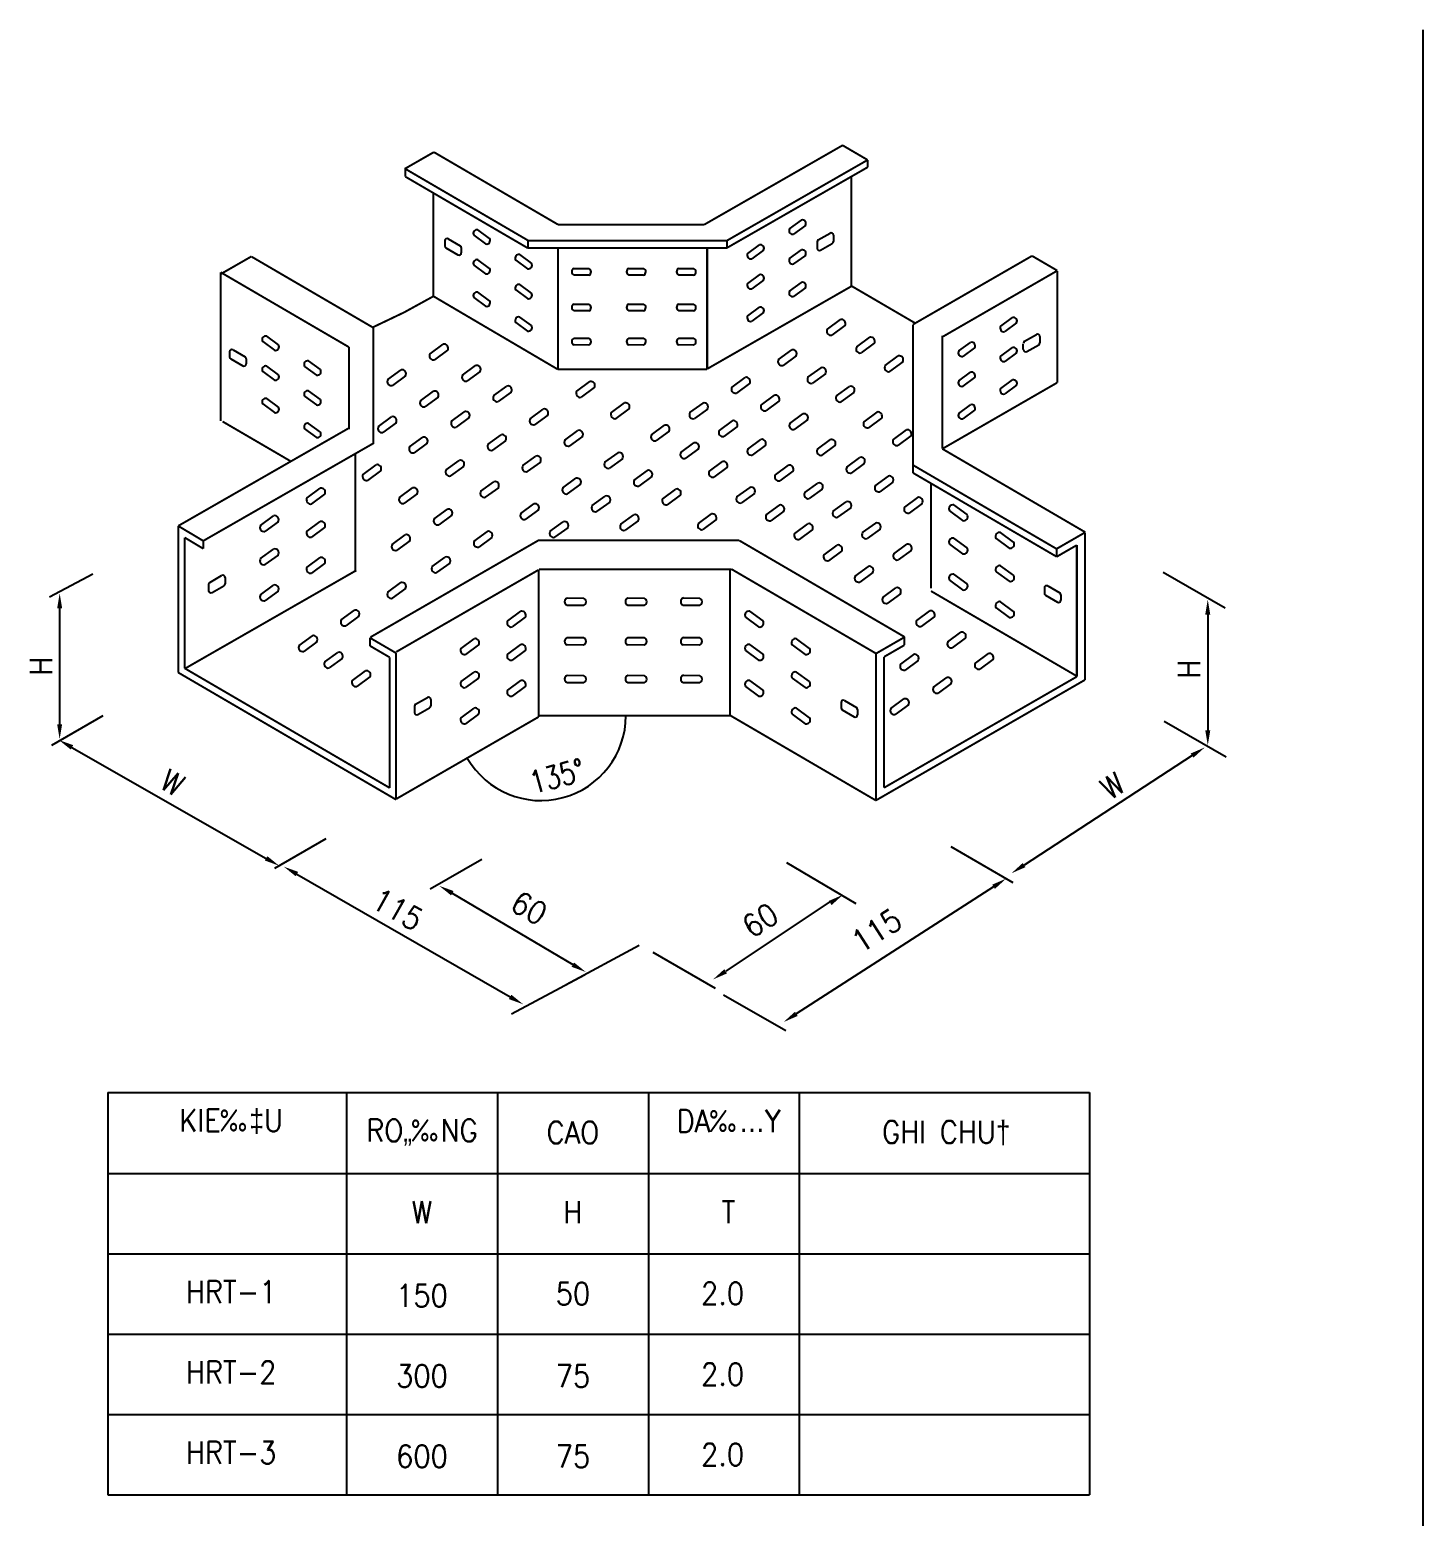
# Model space of a CAD drawing. Extents: x -5343388 to 7033982, y -486386 to 188356.
# Drawn here: x 597850 to 613453, y -72832 to -56179 of the extents above; entities that cross this region are included whole.
import ezdxf
from ezdxf.enums import TextEntityAlignment as Align

# ---------------------------------------------------------------- set-up
doc = ezdxf.new("R2010")
doc.units = 0
doc.header["$MEASUREMENT"] = 0
doc.layers.add('0-----TEXT DIEN', color=3, linetype='Continuous', lineweight=0)
for name, color, linetype in [('BTEXT', 5, 'Continuous'), ('Dim', 9, 'Continuous'), ('TRAYS', 6, 'Continuous')]:
    doc.layers.add(name, color=color, linetype=linetype)
doc.styles.add('ROMANS', font='romans.shx', dxfattribs={"width": 0.8, "height": 250, "bigfont": 'vns.shx'})
doc.dimstyles.new('KT-ARROW', dxfattribs={"dimtxt": 2.5, "dimasz": 2, "dimexe": 1, "dimexo": 0.0625, "dimgap": 0.09, "dimtad": 0, "dimdec": 4, "dimzin": 0, "dimdsep": 46, "dimtxsty": 'ROMANS', "dimcen": 0.09, "dimadec": 0, "dimazin": 0, "dimtfac": 1, "dimtdec": 4, "dimtmove": 2, "dimatfit": 3, "dimfxl": 1, "dimtvp": 1, "dimtolj": 1, "dimtzin": 0, "dimarcsym": 0})

# ---------------------------------------------------------------- blocks, each defined once
blk = doc.blocks.new('*D233')
at = {"layer": 'DEFPOINTS', "color": 0, "transparency": 16777216}
for p in [(603547, -63877), (603551, -63862), (605694, -63862), (601951, -64797), (603407, -64800)]:
    blk.add_point(p, dxfattribs=at)
at = {"layer": 'TRAYS', "color": 0, "lineweight": -2, "transparency": 16777216}
blk.add_arc((603573, -63862), 952, 210.09, 359.8797, dxfattribs=at)
at = {"layer": 'TRAYS', "color": 0, "transparency": 16777216}
for points in [[(604525, -63864), (604526, -63864), (604525, -63862)], [(602749, -64340), (602749, -64339), (602748, -64338)]]:
    blk.add_solid(points, dxfattribs=at)
at = {"layer": 'TRAYS', "color": 0, "transparency": 16777216, "insert": (603754, -64540), "char_height": 250, "attachment_point": 5, "rotation": 14.9849, "style": 'ROMANS'}
blk.add_mtext('\\A1;135%%D', dxfattribs=at)

msp = doc.modelspace()

# ---------------------------------------------------------------- linework, layer by layer
at = {"color": 0, "linetype": 'ByBlock'}
for p, q in [((598184.79465, -62661.68685), (598184.79465, -63958.64685)), ((611040.39465, -62730.08685), (611040.39465, -64027.04685)), ((598322.67768, -64218.64938), (600496.47315, -65461.88393)), ((610865.49556, -64310.10191), (608984.06237, -65537.3314)), ((600840.99768, -65637.40938), (603228.99315, -67014.20393)), ((602580.99768, -65851.90938), (603930.99315, -66652.70393)), ((606813.39556, -65945.10191), (605642.36237, -66727.1314)), ((608641.89556, -65780.10191), (606432.86237, -67204.1314))]:
    msp.add_line(p, q, dxfattribs=at)
for points in [[(598156.79465, -62661.68685), (598212.79465, -62661.68685), (598184.79465, -62493.68685)], [(611012.39465, -62730.08685), (611068.39465, -62730.08685), (611040.39465, -62562.08685)], [(598156.79465, -63958.64685), (598212.79465, -63958.64685), (598184.79465, -64126.64685)], [(611012.39465, -64027.04685), (611068.39465, -64027.04685), (611040.39465, -64195.04685)], [(598336.4648, -64194.279), (598308.89056, -64243.01976), (598176.45541, -64135.92666)], [(610850.32468, -64286.56801), (610880.66643, -64333.63582), (611006.69896, -64219.07666)], [(600510.26027, -65437.51355), (600482.68603, -65486.25431), (600642.69541, -65544.60666)], [(600854.7848, -65613.039), (600827.21056, -65661.77976), (600694.77541, -65554.68666)], [(608968.8915, -65513.7975), (608999.23325, -65560.8653), (608842.85896, -65628.35666)], [(602594.7848, -65827.539), (602567.21056, -65876.27976), (602434.77541, -65769.18666)], [(608626.72468, -65756.56801), (608657.06643, -65803.63582), (608783.09896, -65689.07666)], [(606798.22468, -65938.06801), (606828.56643, -65985.13582), (606954.59896, -65870.57666)], [(603944.78027, -66628.33355), (603917.20603, -66677.07431), (604077.21541, -66735.42666)], [(605627.1915, -66703.5975), (605657.53325, -66750.6653), (605501.15896, -66818.15666)], [(603242.78027, -66989.83355), (603215.20603, -67038.57431), (603375.21541, -67096.92666)], [(606417.6915, -67180.5975), (606448.03325, -67227.6653), (606291.65896, -67295.15666)]]:
    msp.add_solid(points, dxfattribs=at)
at = {"layer": 'BTEXT', "color": 7}
msp.add_line((613453.33805, -113179.02136), (613453.33805, -56179.02136), dxfattribs=at)
at = {"layer": 'Dim'}
for p, q in [((598556.07465, -62278.64685), (598070.55465, -62537.36685)), ((610540.11465, -62254.40685), (611236.47465, -62655.92685)), ((598096.59465, -64193.84685), (598672.83465, -63862.88685)), ((610550.91465, -63924.80685), (611247.27465, -64326.32685)), ((600593.91465, -65570.60685), (601170.15465, -65239.64685)), ((608162.91465, -65330.00685), (608859.27465, -65731.52685)), ((602333.91465, -65801.60685), (602910.15465, -65470.64685)), ((606325.17465, -65507.48685), (607099.17465, -65967.98685)), ((603856.29465, -66873.56685), (604673.61465, -66435.92685)), ((604828.05465, -66512.84685), (605524.41465, -66914.36685)), ((603245.79465, -67203.56685), (604063.11465, -66765.92685)), ((605618.55465, -66989.84685), (606314.91465, -67391.36685)), ((598724.19718, -68085.98685), (609714.69718, -68085.98685)), ((598724.19718, -68085.98685), (598724.19718, -72591.98685)), ((601397.19718, -68085.98685), (601397.19718, -72591.98685)), ((603087.69718, -68085.98685), (603087.69718, -72591.98685)), ((604778.19718, -68085.98685), (604778.19718, -72591.98685)), ((606465.69718, -68085.98685), (606465.69718, -72591.98685)), ((609714.69718, -68085.98685), (609714.69718, -72591.98685)), ((598724.19718, -68991.98685), (609714.69718, -68991.98685)), ((598724.19718, -69891.98685), (609714.69718, -69891.98685)), ((598724.19718, -69891.98685), (609714.69718, -69891.98685)), ((598724.19718, -70791.98685), (609714.69718, -70791.98685)), ((598724.19718, -71691.98685), (609714.69718, -71691.98685)), ((598724.19718, -72591.98685), (609714.69718, -72591.98685))]:
    msp.add_line(p, q, dxfattribs=at)
at = {"layer": 'TRAYS'}
for p, q in [((602497.59465, -58541.81092), (602497.59465, -58600.75458)), ((602535.49993, -58520.0482), (602669.89993, -58598.51216)), ((606665.97465, -58555.99923), (606665.97465, -58627.18008)), ((606678.5862, -58534.16873), (606811.3062, -58457.63635)), ((606703.76311, -58649.01058), (606836.48311, -58572.4782)), ((606849.09465, -58479.46685), (606849.09465, -58550.6477)), ((602510.08938, -58622.5173), (602644.48938, -58700.98125)), ((602682.39465, -58620.27488), (602682.39465, -58679.21853)), ((608990.0862, -59669.12873), (609122.8062, -59592.59635)), ((609160.59465, -59614.42685), (609160.59465, -59685.6077)), ((600125.89993, -59764.4482), (600260.29993, -59842.91216)), ((608971.17815, -59697.55782), (608971.17815, -59761.62058)), ((609015.26311, -59783.97058), (609147.98311, -59707.4382)), ((600087.99465, -59786.21092), (600087.99465, -59845.15458)), ((600100.48938, -59866.9173), (600234.88938, -59945.38125)), ((600272.79465, -59864.67488), (600272.79465, -59923.61853)), ((599853.03465, -62392.21923), (599853.03465, -62463.40008)), ((599865.6462, -62370.38873), (599998.3662, -62293.85635)), ((599890.82311, -62485.23058), (600023.54311, -62408.6982)), ((600036.15465, -62315.68685), (600036.15465, -62386.8677)), ((609210.63465, -62432.33092), (609210.63465, -62491.27458)), ((609248.53993, -62410.5682), (609382.93993, -62489.03216)), ((609223.12938, -62513.0373), (609357.52938, -62591.50125)), ((609395.43465, -62510.79488), (609395.43465, -62569.73853)), ((602157.15465, -63757.21923), (602157.15465, -63828.40008)), ((602169.7662, -63735.38873), (602302.4862, -63658.85635)), ((602194.94311, -63850.23058), (602327.66311, -63773.6982)), ((602340.27465, -63680.68685), (602340.27465, -63751.8677)), ((606934.23465, -63716.69092), (606934.23465, -63775.63458)), ((606972.13993, -63694.9282), (607106.53993, -63773.39216)), ((606946.72938, -63797.3973), (607081.12938, -63875.86125)), ((607119.03465, -63795.15488), (607119.03465, -63854.09853))]:
    msp.add_line(p, q, dxfattribs=at)
at = {"layer": 'TRAYS', "const_width": 22.5}
for points in [[(602051.89899, -57735.52131), (602375.01645, -57550.19547)], [(602375.01645, -57550.19547), (603765.69576, -58362.08685)], [(605402.91898, -58362.08685), (606952.83465, -57473.12398)], [(606948.87065, -57472.55265), (607232.3286, -57638.03801)], [(602051.89899, -57735.52131), (603433.45574, -58542.08685)], [(602055.87465, -57724.88685), (602055.87465, -57825.20234)], [(605655.32023, -58542.08685), (607232.43465, -57637.52398)], [(605655.32023, -58623.68685), (607232.43465, -57719.12398)], [(607232.43465, -57640.04685), (607232.43465, -57719.12398)], [(602055.87465, -57825.20234), (603428.67465, -58626.65561)], [(607050.99465, -57823.18992), (607050.99465, -59052.29149)], [(602370.27465, -59164.88685), (602370.27465, -58002.08685)], [(603765.69576, -58362.08685), (605402.91898, -58362.08685)], [(603428.67465, -58536.08685), (603428.67465, -58626.65561)], [(603428.67465, -58542.08685), (605655.32023, -58542.08685)], [(603428.67465, -58623.68685), (605655.32023, -58623.68685)], [(603763.47465, -59984.48685), (603763.47465, -58624.88685)], [(605435.07465, -58624.88685), (605435.07465, -59984.48685)], [(605655.87465, -58542.08685), (605655.87465, -58623.68685)], [(599987.19465, -58916.64302), (600330.61781, -58719.67073)], [(600330.61781, -58719.67073), (601698.27465, -59518.12138)], [(607738.95465, -59481.52481), (609072.66801, -58712.4451)], [(609072.66801, -58712.4451), (609356.10258, -58877.91681)], [(599987.19465, -58895.97713), (599987.19465, -60562.24642)], [(599987.19465, -58895.97713), (601423.47465, -59734.49061)], [(608078.31465, -59614.74739), (609356.10258, -58877.91681)], [(609354.27465, -58883.4227), (609354.27465, -60132.73883)], [(605435.07465, -59978.84622), (607053.26455, -59050.98995)], [(607050.99465, -59049.66476), (607764.99847, -59466.50676)], [(602370.27465, -59164.88685), (602042.67465, -59344.88685)], [(603763.47465, -59984.48685), (602370.27465, -59164.88685)], [(602042.67465, -59344.88685), (601698.27465, -59509.28685)], [(601698.27465, -60818.48685), (601698.27465, -59518.12138)], [(607738.95465, -61143.03675), (607738.95465, -59481.52481)], [(608069.07465, -60873.11346), (608069.07465, -59608.02739)], [(601423.47465, -60654.41255), (601423.47465, -59734.49061)], [(605435.07465, -59984.48685), (603763.47465, -59984.48685)], [(608068.56148, -60874.13946), (609354.27465, -60132.73883)], [(600008.67465, -60567.68685), (600773.73534, -61014.33632)], [(599512.58528, -61737.67606), (601423.47465, -60641.67468)], [(599787.26528, -61908.19606), (601698.27465, -60812.12585)], [(601493.97465, -62254.91255), (601493.97465, -60933.98685)], [(608068.56148, -60874.13946), (609669.58718, -61808.833)], [(607738.95465, -61055.67675), (609348.36035, -61995.26261)], [(607738.95465, -61143.03675), (609348.39465, -62082.64263)], [(607940.55465, -61260.73268), (607940.55465, -62435.63646)], [(599511.99465, -61737.64642), (599792.55465, -61905.04795)], [(599511.99465, -61737.64642), (599511.99465, -63379.84642)], [(599584.23465, -61867.73751), (599792.55465, -61992.96466)], [(599584.23465, -61867.73751), (599584.23465, -63332.1408)], [(599792.55465, -61905.04795), (599792.55465, -61992.96466)], [(601664.66528, -62984.23606), (603545.45568, -61899.68685)], [(603540.63465, -61899.68685), (605792.44943, -61899.68685)], [(605792.44943, -61899.68685), (607646.86718, -62982.313)], [(609347.55465, -61994.53159), (609669.58718, -61808.833)], [(609348.39465, -62083.08721), (609574.35465, -61952.78841)], [(609574.35465, -61952.78841), (609574.35465, -63425.99646)], [(609664.23465, -61813.3427), (609664.23465, -63463.20757)], [(609348.39465, -61993.9427), (609348.39465, -62083.08721)], [(599595.26528, -63331.69606), (601506.27465, -62235.62585)], [(601953.62528, -63148.87606), (603548.19465, -62229.3749)], [(603548.19465, -62227.02041), (603548.19465, -63876.8307)], [(603552.39465, -62223.08685), (605709.55525, -62223.08685)], [(605691.03465, -62227.02041), (605691.03465, -63861.92685)], [(605709.55525, -62223.08685), (607326.48035, -63167.06261)], [(607941.39465, -62467.47832), (609575.19465, -63421.3058)], [(601659.03465, -62990.89764), (601659.03465, -63080.98814)], [(601659.03465, -62991.10814), (601952.19465, -63162.25764)], [(601659.03465, -63080.98814), (601879.95465, -63209.96327)], [(607324.83465, -63168.01159), (607646.86718, -62982.313)], [(607414.71465, -63205.2227), (607644.03465, -63072.98637)], [(607644.03465, -62980.65935), (607644.03465, -63072.98637)], [(601879.95465, -63209.96327), (601879.95465, -64672.40327)], [(601952.19465, -63162.25764), (601952.19465, -64804.45764)], [(607324.83465, -63168.01159), (607324.83465, -64813.1858)], [(607414.71465, -63205.2227), (607414.71465, -64671.34301)], [(599511.99465, -63379.84642), (601952.19465, -64804.45764)], [(599584.23465, -63332.1408), (601879.95465, -64672.40327)], [(607414.71465, -64671.34301), (609574.35465, -63425.99646)], [(607323.99541, -64812.69584), (609664.23465, -63463.20757)], [(601952.19465, -64797.15681), (603548.19465, -63876.8307)], [(603552.39465, -63861.92685), (605695.43426, -63861.92685)], [(605691.03465, -63859.35832), (607324.83465, -64813.1858)], [(607323.99541, -64723.65584), (607324.83465, -64723.1719)]]:
    msp.add_lwpolyline(points, dxfattribs=at)
at = {"layer": 'TRAYS'}
for points in [[(602998.61324, -58517.98081), (602866.79136, -58421.11376)], [(606358.72518, -58407.89437), (606490.54706, -58311.02732)], [(606535.01998, -58371.54847), (606403.1981, -58468.41552)], [(602822.31843, -58481.63491), (602954.14031, -58578.50196)], [(605889.36531, -58685.46753), (606021.18719, -58588.60049)], [(602998.61324, -58852.98295), (602866.79136, -58756.1159)], [(603291.6783, -58759.20807), (603423.50018, -58856.07512)], [(603467.97311, -58795.55397), (603336.15123, -58698.68693)], [(606065.66012, -58649.12163), (605933.83824, -58745.98868)], [(606358.72518, -58742.89651), (606490.54706, -58646.02946)], [(606535.01998, -58706.55061), (606403.1981, -58803.41766)], [(602822.31843, -58816.63705), (602954.14031, -58913.5041)], [(604108.78575, -58929.42029), (603944.75051, -58928.17685)], [(603945.32139, -58852.86613), (604109.35663, -58854.10957)], [(604722.112, -58929.42029), (604558.07675, -58928.17685)], [(604558.64763, -58852.86613), (604722.68288, -58854.10957)], [(605282.10561, -58929.42029), (605118.07036, -58928.17685)], [(605118.64125, -58852.86613), (605282.67649, -58854.10957)], [(605889.36531, -59020.46967), (606021.18719, -58923.60262)], [(603291.6783, -59094.21021), (603423.50018, -59191.07726)], [(603467.97311, -59130.55611), (603336.15123, -59033.68906)], [(606065.66012, -58984.12377), (605933.83824, -59080.99082)], [(606358.72518, -59106.61314), (606490.54706, -59009.74609)], [(606535.01998, -59070.26724), (606403.1981, -59167.13428)], [(602822.31843, -59180.35368), (602954.14031, -59277.22072)], [(602998.61324, -59216.69958), (602866.79136, -59119.83253)], [(603945.32139, -59252.55725), (604109.35663, -59253.80069)], [(604558.64763, -59252.55725), (604722.68288, -59253.80069)], [(605118.64125, -59252.55725), (605282.67649, -59253.80069)], [(603467.97311, -59494.27274), (603336.15123, -59397.40569)], [(604108.78575, -59329.11141), (603944.75051, -59327.86797)], [(604722.112, -59329.11141), (604558.07675, -59327.86797)], [(605282.10561, -59329.11141), (605118.07036, -59327.86797)], [(605889.36531, -59384.1863), (606021.18719, -59287.31925)], [(606065.66012, -59347.8404), (605933.83824, -59444.70744)], [(606780.78717, -59533.30428), (606927.25592, -59425.67423)], [(608722.5018, -59500.30973), (608854.32368, -59403.44268)], [(600634.49972, -59709.23421), (600502.67784, -59612.36716)], [(603291.6783, -59457.92684), (603423.50018, -59554.79388)], [(606976.67029, -59492.91995), (606830.20153, -59600.55)], [(608898.79661, -59463.96383), (608766.97473, -59560.83087)], [(600458.20491, -59672.88831), (600590.0268, -59769.75535)], [(602331.73797, -59810.08596), (602478.20673, -59702.45591)], [(602527.62109, -59769.70163), (602381.15233, -59877.33168)], [(604108.78575, -59711.03868), (603944.75051, -59709.79524)], [(603945.32139, -59634.48452), (604109.35663, -59635.72796)], [(604722.112, -59711.03868), (604558.07675, -59709.79524)], [(604558.64763, -59634.48452), (604722.68288, -59635.72796)], [(605282.10561, -59711.03868), (605118.07036, -59709.79524)], [(605118.64125, -59634.48452), (605282.67649, -59635.72796)], [(606235.27829, -59873.50972), (606381.74704, -59765.87966)], [(607109.57629, -59732.41889), (607256.04505, -59624.78884)], [(607305.45941, -59692.03456), (607158.99065, -59799.66461)], [(608253.14194, -59777.88289), (608384.96382, -59681.01584)], [(608429.43674, -59741.53699), (608297.61486, -59838.40403)], [(608722.5018, -59835.31186), (608854.32368, -59738.44482)], [(600634.49972, -60044.23635), (600502.67784, -59947.3693)], [(600927.56478, -59950.46147), (601059.38666, -60047.32852)], [(601103.85959, -59986.80737), (600972.03771, -59889.94032)], [(602696.39521, -60049.02339), (602842.86397, -59941.39334)], [(606431.16141, -59833.12538), (606284.69265, -59940.75544)], [(607428.40226, -59941.48927), (607574.87102, -59833.85922)], [(607624.28538, -59901.10494), (607477.81663, -60008.73499)], [(608898.79661, -59798.96596), (608766.97473, -59895.83301)], [(600458.20491, -60007.89044), (600590.0268, -60104.75749)], [(601860.71223, -60096.74031), (602007.18099, -59989.11025)], [(602056.59535, -60056.35597), (601910.12659, -60163.98602)], [(602892.27833, -60008.63906), (602745.80957, -60116.26911)], [(605713.76733, -60181.92434), (605860.23608, -60074.29429)], [(606564.06741, -60072.62433), (606710.53617, -59964.99428)], [(606759.95053, -60032.24), (606613.48177, -60139.87005)], [(608253.14194, -60112.88502), (608384.96382, -60016.01798)], [(608429.43674, -60076.53912), (608297.61486, -60173.40617)], [(608722.5018, -60199.02849), (608854.32368, -60102.16144)], [(601103.85959, -60321.80951), (600972.03771, -60224.94246)], [(602225.36947, -60335.67774), (602371.83823, -60228.04769)], [(603045.11106, -60278.00531), (603191.57982, -60170.37526)], [(603240.99418, -60237.62098), (603094.52543, -60345.25103)], [(603975.11764, -60228.43991), (604121.5864, -60120.80986)], [(604171.00076, -60188.05558), (604024.53201, -60295.68563)], [(605909.65044, -60141.54001), (605763.18169, -60249.17006)], [(606042.55645, -60381.03895), (606189.02521, -60273.4089)], [(606882.89338, -60281.69471), (607029.36214, -60174.06466)], [(607078.7765, -60241.31038), (606932.30775, -60348.94043)], [(608898.79661, -60162.68259), (608766.97473, -60259.54964)], [(600458.20491, -60371.60707), (600590.0268, -60468.47412)], [(600634.49972, -60407.95297), (600502.67784, -60311.08592)], [(600927.56478, -60285.46361), (601059.38666, -60382.33065)], [(602421.25259, -60295.29341), (602274.78383, -60402.92346)], [(603453.60668, -60536.85454), (603600.07544, -60429.22448)], [(604363.68696, -60467.3776), (604510.15572, -60359.74754)], [(604559.57008, -60426.99326), (604413.10132, -60534.62332)], [(605242.74159, -60468.57869), (605389.21034, -60360.94863)], [(605438.62471, -60428.19435), (605292.15595, -60535.8244)], [(606238.43957, -60340.65462), (606091.97081, -60448.28467)], [(608253.14194, -60476.60165), (608384.96382, -60379.7346)], [(608429.43674, -60440.25575), (608297.61486, -60537.1228)], [(601103.85959, -60685.52613), (600972.03771, -60588.65909)], [(601755.12967, -60622.87466), (601901.59843, -60515.24461)], [(601951.01279, -60582.49032), (601804.54403, -60690.12038)], [(602574.08533, -60564.65966), (602720.55408, -60457.0296)], [(602769.96845, -60524.27532), (602623.49969, -60631.90538)], [(603649.4898, -60496.4702), (603503.02105, -60604.10025)], [(604812.03604, -60716.27105), (604958.5048, -60608.641)], [(605571.53071, -60667.6933), (605717.99947, -60560.06325)], [(606361.38242, -60590.10933), (606507.85118, -60482.47928)], [(606557.26554, -60549.725), (606410.79679, -60657.35505)], [(607191.75578, -60570.41099), (607338.22453, -60462.78093)], [(607387.6389, -60530.02665), (607241.17014, -60637.65671)], [(600927.56478, -60649.18023), (601059.38666, -60746.04728)], [(602103.84553, -60851.85658), (602250.31428, -60744.22652)], [(602982.58094, -60823.50888), (603129.0497, -60715.87883)], [(603178.46406, -60783.12455), (603031.99531, -60890.7546)], [(603842.176, -60775.79222), (603988.64476, -60668.16217)], [(604038.05912, -60735.40789), (603891.59036, -60843.03794)], [(605007.91916, -60675.88672), (604861.45041, -60783.51677)], [(605767.41383, -60627.30896), (605620.94507, -60734.93902)], [(605890.35668, -60876.76368), (606036.82544, -60769.13363)], [(606670.24482, -60878.82561), (606816.71357, -60771.19556)], [(607520.5449, -60769.5256), (607667.01366, -60661.89555)], [(607716.42802, -60729.14126), (607569.95927, -60836.77132)], [(602299.72865, -60811.47224), (602153.25989, -60919.1023)], [(604290.52508, -61024.68568), (604436.99384, -60917.05562)], [(605140.82517, -60915.38567), (605287.29392, -60807.75561)], [(605336.70829, -60875.00133), (605190.23953, -60982.63138)], [(606086.2398, -60836.37934), (605939.77105, -60944.0094)], [(606866.12794, -60838.44128), (606719.65918, -60946.07133)], [(601582.33457, -61160.2712), (601728.80332, -61052.64115)], [(602512.34114, -61110.7058), (602658.8099, -61003.07575)], [(602708.22426, -61070.32147), (602561.75551, -61177.95152)], [(603371.15026, -61062.44657), (603517.61902, -60954.81651)], [(603567.03338, -61022.06223), (603420.56462, -61129.69229)], [(604486.4082, -60984.30134), (604339.93944, -61091.9314)], [(604619.3142, -61223.80029), (604765.78296, -61116.17024)], [(605459.65114, -61124.45605), (605606.1199, -61016.82599)], [(605655.53426, -61084.07171), (605509.0655, -61191.70176)], [(606199.21908, -61165.47996), (606345.68783, -61057.8499)], [(606999.03394, -61077.94022), (607145.5027, -60970.31017)], [(607194.91706, -61037.55589), (607048.4483, -61145.18594)], [(601778.21768, -61119.88687), (601631.74893, -61227.51692)], [(602900.91046, -61349.64349), (603047.37922, -61242.01343)], [(603819.49934, -61311.34002), (603965.9681, -61203.70997)], [(604015.38246, -61270.95569), (603868.9137, -61378.58574)], [(604815.19732, -61183.41595), (604668.72857, -61291.04601)], [(606395.1022, -61125.09562), (606248.63344, -61232.72567)], [(606528.0082, -61364.59457), (606674.47696, -61256.96451)], [(607317.85991, -61287.0106), (607464.32867, -61179.38055)], [(607513.74303, -61246.62627), (607367.27428, -61354.25632)], [(600955.96142, -61423.44838), (601102.43017, -61315.81833)], [(601151.84454, -61383.06405), (601005.37578, -61490.6941)], [(601990.83018, -61419.12042), (602137.29894, -61311.49037)], [(602186.7133, -61378.73609), (602040.24455, -61486.36614)], [(603096.79358, -61309.25915), (602950.32483, -61416.8892)], [(604148.28847, -61510.45463), (604294.75722, -61402.82458)], [(604938.14018, -61432.87067), (605084.60894, -61325.24062)], [(605134.0233, -61392.48634), (604987.55454, -61500.11639)], [(605768.51353, -61413.17232), (605914.98229, -61305.54227)], [(605964.39665, -61372.78799), (605817.9279, -61480.41804)], [(606723.89132, -61324.21023), (606577.42256, -61431.84029)], [(607646.64904, -61525.94829), (607793.1178, -61418.31824)], [(602379.3995, -61658.05811), (602525.86826, -61550.42806)], [(603349.25954, -61598.53694), (603495.7283, -61490.90689)], [(603545.14266, -61558.15261), (603398.67391, -61665.78266)], [(604344.17158, -61470.0703), (604197.70283, -61577.70035)], [(604467.11444, -61719.52501), (604613.5832, -61611.89496)], [(605336.67222, -61711.63118), (605483.14097, -61604.00112)], [(606097.30266, -61612.28693), (606243.77141, -61504.65688)], [(606293.18578, -61571.9026), (606146.71702, -61679.53265)], [(606846.83418, -61573.66495), (606993.30293, -61466.0349)], [(607042.7173, -61533.28061), (606896.24854, -61640.91067)], [(607842.53216, -61485.56396), (607696.0634, -61593.19401)], [(608149.50202, -61570.05436), (608295.97078, -61677.68442)], [(608345.38514, -61610.4387), (608198.91638, -61502.80865)], [(600434.45046, -61731.863), (600580.91921, -61624.23295)], [(600630.33358, -61691.47867), (600483.86482, -61799.10872)], [(600955.96142, -61795.67298), (601102.43017, -61688.04293)], [(601151.84454, -61755.28864), (601005.37578, -61862.9187)], [(602575.28262, -61617.67377), (602428.81386, -61725.30383)], [(603678.04867, -61797.65155), (603824.51742, -61690.0215)], [(603873.93179, -61757.26722), (603727.46303, -61864.89727)], [(604662.99756, -61679.14068), (604516.5288, -61786.77073)], [(605532.55533, -61671.24684), (605386.08658, -61778.8769)], [(606416.12863, -61821.35732), (606562.59739, -61713.72726)], [(606612.01175, -61780.97298), (606465.54299, -61888.60303)], [(607175.6233, -61812.60263), (607322.09206, -61704.97258)], [(607371.50642, -61772.2183), (607225.03766, -61879.84835)], [(601908.37376, -61944.71245), (602054.84252, -61837.0824)], [(602104.25688, -61904.32812), (601957.78812, -62011.95817)], [(602827.74858, -61906.95156), (602974.21734, -61799.32151)], [(603023.6317, -61866.56723), (602877.16294, -61974.19728)], [(607524.33916, -62051.54007), (607670.80791, -61943.91002)], [(608149.50202, -61942.27896), (608295.97078, -62049.90902)], [(608345.38514, -61982.6633), (608198.91638, -61875.03324)], [(608671.01298, -61878.46899), (608817.48174, -61986.09904)], [(608866.8961, -61918.85332), (608720.42734, -61811.22327)], [(600434.45046, -62104.0876), (600580.91921, -61996.45755)], [(600630.33358, -62063.70327), (600483.86482, -62171.33332)], [(600955.96142, -62199.80256), (601102.43017, -62092.17251)], [(602356.72284, -62193.60591), (602503.1916, -62085.97586)], [(606744.91776, -62060.295), (606891.38651, -61952.66495)], [(606940.80088, -62019.91067), (606794.33212, -62127.54072)], [(607720.22227, -62011.15573), (607573.75352, -62118.78579)], [(601151.84454, -62159.41823), (601005.37578, -62267.04828)], [(602552.60596, -62153.22158), (602406.1372, -62260.85163)], [(607093.63361, -62299.23244), (607240.10237, -62191.60238)], [(607289.51673, -62258.8481), (607143.04797, -62366.47815)], [(608345.38514, -62386.79288), (608198.91638, -62279.16283)], [(608671.01298, -62250.69359), (608817.48174, -62358.32364)], [(608866.8961, -62291.07792), (608720.42734, -62183.44787)], [(600434.45046, -62508.21719), (600580.91921, -62400.58713)], [(601860.12644, -62480.80283), (602006.5952, -62373.17278)], [(602056.00956, -62440.41849), (601909.5408, -62548.04855)], [(607402.496, -62538.17012), (607548.96476, -62430.54007)], [(608149.50202, -62346.40855), (608295.97078, -62454.0386)], [(600630.33358, -62467.83285), (600483.86482, -62575.46291)], [(603868.26565, -62544.80709), (604050.02216, -62546.18487)], [(604547.85152, -62544.80709), (604729.60802, -62546.18487)], [(605168.34306, -62544.80709), (605350.09956, -62546.18487)], [(607598.37912, -62497.78579), (607451.91037, -62605.41584)], [(608866.8961, -62695.2075), (608720.42734, -62587.57745)], [(601338.61548, -62789.21745), (601485.08424, -62681.5874)], [(601534.4986, -62748.83312), (601388.02984, -62856.46317)], [(603201.54895, -62801.26976), (603348.01771, -62693.6397)], [(603397.43207, -62760.88542), (603250.96332, -62868.51548)], [(604049.3896, -62629.63165), (603867.6331, -62628.25388)], [(604728.97547, -62629.63165), (604547.21896, -62628.25388)], [(605349.467, -62629.63165), (605167.7105, -62628.25388)], [(605864.51783, -62760.88542), (606010.98659, -62868.51548)], [(606060.40095, -62801.26976), (605913.9322, -62693.6397)], [(607781.10217, -62797.01934), (607927.57093, -62689.38929)], [(607976.98529, -62756.63501), (607830.51654, -62864.26506)], [(608671.01298, -62654.82317), (608817.48174, -62762.45322)], [(608129.81803, -63035.95678), (608276.28678, -62928.32673)], [(600867.58974, -63075.8718), (601014.0585, -62968.24174)], [(601063.47286, -63035.48746), (600917.0041, -63143.11752)], [(602680.03799, -63109.68438), (602826.50675, -63002.05433)], [(602875.92111, -63069.30005), (602729.45236, -63176.9301)], [(603201.54895, -63173.49435), (603348.01771, -63065.8643)], [(604049.3896, -63072.5027), (603867.6331, -63071.12492)], [(603868.26565, -62987.67814), (604050.02216, -62989.05592)], [(604728.97547, -63072.5027), (604547.21896, -63071.12492)], [(604547.85152, -62987.67814), (604729.60802, -62989.05592)], [(605349.467, -63072.5027), (605167.7105, -63071.12492)], [(605168.34306, -62987.67814), (605350.09956, -62989.05592)], [(606060.40095, -63173.49435), (605913.9322, -63065.8643)], [(606386.02879, -63069.30005), (606532.49755, -63176.9301)], [(606581.91191, -63109.68438), (606435.44316, -63002.05433)], [(608325.70115, -62995.57244), (608179.23239, -63103.2025)], [(601153.08745, -63261.64107), (601299.55621, -63154.01102)], [(601348.97057, -63221.25674), (601202.50182, -63328.88679)], [(603397.43207, -63133.11002), (603250.96332, -63240.74007)], [(605864.51783, -63133.11002), (606010.98659, -63240.74007)], [(607601.76245, -63284.85023), (607748.23121, -63177.22018)], [(607797.64557, -63244.4659), (607651.17682, -63352.09595)], [(608438.68042, -63274.89446), (608585.14918, -63167.26441)], [(608634.56354, -63234.51013), (608488.09478, -63342.14018)], [(601463.04248, -63468.99684), (601609.51124, -63361.36679)], [(601658.9256, -63428.61251), (601512.45685, -63536.24256)], [(602680.03799, -63481.90898), (602826.50675, -63374.27892)], [(602875.92111, -63441.52464), (602729.45236, -63549.1547)], [(603868.26565, -63410.86625), (604050.02216, -63412.24403)], [(604547.85152, -63410.86625), (604729.60802, -63412.24403)], [(605168.34306, -63410.86625), (605350.09956, -63412.24403)], [(606386.02879, -63441.52464), (606532.49755, -63549.1547)], [(606581.91191, -63481.90898), (606435.44316, -63374.27892)], [(607970.40461, -63543.69946), (608116.87337, -63436.0694)], [(603201.54895, -63577.62394), (603348.01771, -63469.99389)], [(603397.43207, -63537.2396), (603250.96332, -63644.86966)], [(604049.3896, -63495.69081), (603867.6331, -63494.31303)], [(604728.97547, -63495.69081), (604547.21896, -63494.31303)], [(605349.467, -63495.69081), (605167.7105, -63494.31303)], [(605864.51783, -63537.2396), (606010.98659, -63644.86966)], [(606060.40095, -63577.62394), (605913.9322, -63469.99389)], [(608166.28773, -63503.31512), (608019.81897, -63610.94518)], [(602680.03799, -63886.03856), (602826.50675, -63778.40851)], [(606581.91191, -63886.03856), (606435.44316, -63778.40851)], [(607492.16608, -63782.63714), (607638.63484, -63675.00709)], [(607688.0492, -63742.25281), (607541.58044, -63849.88286)], [(602875.92111, -63845.65423), (602729.45236, -63953.28428)], [(606386.02879, -63845.65423), (606532.49755, -63953.28428)]]:
    msp.add_lwpolyline(points, dxfattribs=at)
for centre, radius, start, end in [((602856.16113, -58459.90298), 40.21946, 74.67430433, 212.706359982), ((606392.56787, -58429.6263), 40.21946, 147.29364003, 285.325695679), ((606501.17729, -58349.81654), 40.21946, 327.293640018, 105.32569567), ((602522.79465, -58541.81092), 25.2, 59.723223969, 180), ((602522.79465, -58600.75458), 25.2, 180, 239.723223969), ((602657.19465, -58620.27488), 25.2, 0, 59.723223969), ((602964.77054, -58539.71274), 40.21946, 254.674304321, 32.70635997), ((606031.81742, -58627.3897), 40.21946, 327.293640018, 105.32569567), ((606691.17465, -58555.99923), 25.2, 119.969702749, 180), ((606823.89465, -58479.46685), 25.2, 0, 119.969702749), ((606823.89465, -58550.6477), 25.2, 299.969702749, 0), ((602657.19465, -58679.21853), 25.2, 239.723223969, 0), ((602856.16113, -58794.90512), 40.21946, 74.67430433, 212.706359982), ((603325.521, -58737.47614), 40.21946, 74.67430433, 212.706359982), ((605923.20801, -58707.19946), 40.21946, 147.29364003, 285.325695679), ((606392.56787, -58764.62844), 40.21946, 147.29364003, 285.325695679), ((606501.17729, -58684.81868), 40.21946, 327.293640018, 105.32569567), ((606691.17465, -58627.18008), 25.2, 180, 299.969702749), ((602964.77054, -58874.71488), 40.21946, 254.674304321, 32.70635997), ((603434.13041, -58817.2859), 40.21946, 254.674304321, 32.70635997), ((603959.4784, -58890.63097), 40.33118, 110.549658815, 248.581714466), ((604094.62874, -58891.65545), 40.33118, 290.549658806, 68.581714457), ((604572.80465, -58890.63097), 40.33118, 110.549658815, 248.581714466), ((604707.95498, -58891.65545), 40.33118, 290.549658806, 68.581714457), ((605132.79826, -58890.63097), 40.33118, 110.549658815, 248.581714466), ((605267.9486, -58891.65545), 40.33118, 290.549658806, 68.581714457), ((606031.81742, -58962.39184), 40.21946, 327.293640018, 105.32569567), ((602856.16113, -59158.62174), 40.21946, 74.67430433, 212.706359982), ((603325.521, -59072.47828), 40.21946, 74.67430433, 212.706359982), ((605923.20801, -59042.2016), 40.21946, 147.29364003, 285.325695679), ((606392.56787, -59128.34507), 40.21946, 147.29364003, 285.325695679), ((606501.17729, -59048.5353), 40.21946, 327.293640018, 105.32569567), ((602964.77054, -59238.43151), 40.21946, 254.674304321, 32.70635997), ((603434.13041, -59152.28804), 40.21946, 254.674304321, 32.70635997), ((603959.4784, -59290.32209), 40.33118, 110.549658815, 248.581714466), ((604094.62874, -59291.34657), 40.33118, 290.549658806, 68.581714457), ((604572.80465, -59290.32209), 40.33118, 110.549658815, 248.581714466), ((604707.95498, -59291.34657), 40.33118, 290.549658806, 68.581714457), ((605132.79826, -59290.32209), 40.33118, 110.549658815, 248.581714466), ((605267.9486, -59291.34657), 40.33118, 290.549658806, 68.581714457), ((603325.521, -59436.19491), 40.21946, 74.67430433, 212.706359982), ((605923.20801, -59405.91823), 40.21946, 147.29364003, 285.325695679), ((606031.81742, -59326.10847), 40.21946, 327.293640018, 105.32569567), ((606939.06729, -59468.77336), 44.68829, 327.293640018, 105.32569567), ((608864.95391, -59442.23189), 40.21946, 327.293640018, 105.32569567), ((600492.04761, -59651.15638), 40.21946, 74.67430433, 212.706359982), ((603434.13041, -59516.00467), 40.21946, 254.674304321, 32.70635997), ((606818.39016, -59557.45087), 44.68829, 147.29364003, 285.325695679), ((608756.3445, -59522.04166), 40.21946, 147.29364003, 285.325695679), ((609135.39465, -59614.42685), 25.2, 0, 119.969702749), ((600113.19465, -59786.21092), 25.2, 59.723223969, 180), ((600600.65702, -59730.96614), 40.21946, 254.674304321, 32.70635997), ((602490.01809, -59745.55504), 44.68829, 327.293640018, 105.32569567), ((603959.4784, -59672.24936), 40.33118, 110.549658815, 248.581714466), ((604094.62874, -59673.27384), 40.33118, 290.549658806, 68.581714457), ((604572.80465, -59672.24936), 40.33118, 110.549658815, 248.581714466), ((604707.95498, -59673.27384), 40.33118, 290.549658806, 68.581714457), ((605132.79826, -59672.24936), 40.33118, 110.549658815, 248.581714466), ((605267.9486, -59673.27384), 40.33118, 290.549658806, 68.581714457), ((606393.55841, -59808.97879), 44.68829, 327.293640018, 105.32569567), ((607147.17929, -59756.56548), 44.68829, 147.29364003, 285.325695679), ((607267.85641, -59667.88797), 44.68829, 327.293640018, 105.32569567), ((608286.98463, -59799.61482), 40.21946, 147.29364003, 285.325695679), ((608395.59405, -59719.80505), 40.21946, 327.293640018, 105.32569567), ((608864.95391, -59777.23403), 40.21946, 327.293640018, 105.32569567), ((609002.67465, -59690.95923), 25.2, 119.969702749, 180), ((609002.67465, -59762.14008), 25.2, 180, 299.969702749), ((609135.39465, -59685.6077), 25.2, 299.969702749, 0), ((600113.19465, -59845.15458), 25.2, 180, 239.723223969), ((600247.59465, -59923.61853), 25.2, 239.723223969, 0), ((600247.59465, -59864.67488), 25.2, 0, 59.723223969), ((600492.04761, -59986.15851), 40.21946, 74.67430433, 212.706359982), ((600961.40748, -59928.72954), 40.21946, 74.67430433, 212.706359982), ((602369.34097, -59834.23255), 44.68829, 147.29364003, 285.325695679), ((602854.67533, -59984.49247), 44.68829, 327.293640018, 105.32569567), ((606272.88128, -59897.65631), 44.68829, 147.29364003, 285.325695679), ((607466.00526, -59965.63586), 44.68829, 147.29364003, 285.325695679), ((607586.68239, -59876.95835), 44.68829, 327.293640018, 105.32569567), ((608756.3445, -59857.04379), 40.21946, 147.29364003, 285.325695679), ((600600.65702, -60065.96828), 40.21946, 254.674304321, 32.70635997), ((601070.01689, -60008.5393), 40.21946, 254.674304321, 32.70635997), ((601898.31523, -60120.8869), 44.68829, 147.29364003, 285.325695679), ((602018.99235, -60032.20938), 44.68829, 327.293640018, 105.32569567), ((602733.99821, -60073.16998), 44.68829, 147.29364003, 285.325695679), ((605872.04745, -60117.39342), 44.68829, 327.293640018, 105.32569567), ((606601.67041, -60096.77092), 44.68829, 147.29364003, 285.325695679), ((606722.34753, -60008.09341), 44.68829, 327.293640018, 105.32569567), ((608286.98463, -60134.61696), 40.21946, 147.29364003, 285.325695679), ((608395.59405, -60054.80719), 40.21946, 327.293640018, 105.32569567), ((608864.95391, -60140.95066), 40.21946, 327.293640018, 105.32569567), ((600961.40748, -60263.73167), 40.21946, 74.67430433, 212.706359982), ((602383.64959, -60271.14682), 44.68829, 327.293640018, 105.32569567), ((603082.71406, -60302.1519), 44.68829, 147.29364003, 285.325695679), ((603203.39119, -60213.47439), 44.68829, 327.293640018, 105.32569567), ((604012.72064, -60252.5865), 44.68829, 147.29364003, 285.325695679), ((604133.39777, -60163.90899), 44.68829, 327.293640018, 105.32569567), ((605751.37032, -60206.07093), 44.68829, 147.29364003, 285.325695679), ((606200.83657, -60316.50803), 44.68829, 327.293640018, 105.32569567), ((606920.49638, -60305.8413), 44.68829, 147.29364003, 285.325695679), ((607041.17351, -60217.16379), 44.68829, 327.293640018, 105.32569567), ((608756.3445, -60220.76042), 40.21946, 147.29364003, 285.325695679), ((600492.04761, -60349.87514), 40.21946, 74.67430433, 212.706359982), ((600600.65702, -60429.6849), 40.21946, 254.674304321, 32.70635997), ((601070.01689, -60343.54144), 40.21946, 254.674304321, 32.70635997), ((602262.97247, -60359.82433), 44.68829, 147.29364003, 285.325695679), ((603611.8868, -60472.32361), 44.68829, 327.293640018, 105.32569567), ((604521.96708, -60402.84667), 44.68829, 327.293640018, 105.32569567), ((605401.02171, -60404.04776), 44.68829, 327.293640018, 105.32569567), ((606080.15945, -60405.18554), 44.68829, 147.29364003, 285.325695679), ((608395.59405, -60418.52382), 40.21946, 327.293640018, 105.32569567), ((600961.40748, -60627.4483), 40.21946, 74.67430433, 212.706359982), ((601913.40979, -60558.34373), 44.68829, 327.293640018, 105.32569567), ((602611.68832, -60588.80625), 44.68829, 147.29364003, 285.325695679), ((602732.36545, -60500.12873), 44.68829, 327.293640018, 105.32569567), ((603491.20968, -60561.00113), 44.68829, 147.29364003, 285.325695679), ((604401.28996, -60491.52419), 44.68829, 147.29364003, 285.325695679), ((604970.31616, -60651.74013), 44.68829, 327.293640018, 105.32569567), ((605280.34458, -60492.72528), 44.68829, 147.29364003, 285.325695679), ((605729.81083, -60603.16237), 44.68829, 327.293640018, 105.32569567), ((606398.98542, -60614.25592), 44.68829, 147.29364003, 285.325695679), ((606519.66255, -60525.57841), 44.68829, 327.293640018, 105.32569567), ((607229.35878, -60594.55758), 44.68829, 147.29364003, 285.325695679), ((607350.0359, -60505.88006), 44.68829, 327.293640018, 105.32569567), ((608286.98463, -60498.33358), 40.21946, 147.29364003, 285.325695679), ((601070.01689, -60707.25806), 40.21946, 254.674304321, 32.70635997), ((601792.73267, -60647.02125), 44.68829, 147.29364003, 285.325695679), ((602262.12565, -60787.32565), 44.68829, 327.293640018, 105.32569567), ((603140.86107, -60758.97796), 44.68829, 327.293640018, 105.32569567), ((603879.779, -60799.93881), 44.68829, 147.29364003, 285.325695679), ((604000.45612, -60711.2613), 44.68829, 327.293640018, 105.32569567), ((604849.63904, -60740.41764), 44.68829, 147.29364003, 285.325695679), ((605609.13371, -60691.83989), 44.68829, 147.29364003, 285.325695679), ((606048.63681, -60812.23275), 44.68829, 327.293640018, 105.32569567), ((606828.52494, -60814.29469), 44.68829, 327.293640018, 105.32569567), ((607558.1479, -60793.67219), 44.68829, 147.29364003, 285.325695679), ((607678.82502, -60704.99467), 44.68829, 327.293640018, 105.32569567), ((602141.44852, -60876.00317), 44.68829, 147.29364003, 285.325695679), ((603020.18394, -60847.65547), 44.68829, 147.29364003, 285.325695679), ((604448.8052, -60960.15475), 44.68829, 327.293640018, 105.32569567), ((605178.42816, -60939.53226), 44.68829, 147.29364003, 285.325695679), ((605299.10529, -60850.85474), 44.68829, 327.293640018, 105.32569567), ((605927.95968, -60900.91027), 44.68829, 147.29364003, 285.325695679), ((606707.84781, -60902.9722), 44.68829, 147.29364003, 285.325695679), ((601740.61469, -61095.74028), 44.68829, 327.293640018, 105.32569567), ((602549.94414, -61134.85239), 44.68829, 147.29364003, 285.325695679), ((602670.62127, -61046.17488), 44.68829, 327.293640018, 105.32569567), ((603408.75326, -61086.59316), 44.68829, 147.29364003, 285.325695679), ((603529.43038, -60997.91564), 44.68829, 327.293640018, 105.32569567), ((604328.12808, -61048.83227), 44.68829, 147.29364003, 285.325695679), ((604777.59433, -61159.26936), 44.68829, 327.293640018, 105.32569567), ((605617.93126, -61059.92512), 44.68829, 327.293640018, 105.32569567), ((606357.4992, -61100.94903), 44.68829, 327.293640018, 105.32569567), ((607036.63694, -61102.08681), 44.68829, 147.29364003, 285.325695679), ((607157.31406, -61013.4093), 44.68829, 327.293640018, 105.32569567), ((601619.93756, -61184.41779), 44.68829, 147.29364003, 285.325695679), ((603059.19058, -61285.11256), 44.68829, 327.293640018, 105.32569567), ((603977.77946, -61246.8091), 44.68829, 327.293640018, 105.32569567), ((604656.9172, -61247.94688), 44.68829, 147.29364003, 285.325695679), ((605497.25414, -61148.60264), 44.68829, 147.29364003, 285.325695679), ((606236.82207, -61189.62655), 44.68829, 147.29364003, 285.325695679), ((606686.28832, -61300.06364), 44.68829, 327.293640018, 105.32569567), ((607476.14004, -61222.47968), 44.68829, 327.293640018, 105.32569567), ((600993.56442, -61447.59497), 44.68829, 147.29364003, 285.325695679), ((601114.24154, -61358.91746), 44.68829, 327.293640018, 105.32569567), ((602028.43318, -61443.26701), 44.68829, 147.29364003, 285.325695679), ((602149.1103, -61354.5895), 44.68829, 327.293640018, 105.32569567), ((602938.51346, -61373.79008), 44.68829, 147.29364003, 285.325695679), ((603857.10234, -61335.48661), 44.68829, 147.29364003, 285.325695679), ((604306.56859, -61445.92371), 44.68829, 327.293640018, 105.32569567), ((604975.74318, -61457.01726), 44.68829, 147.29364003, 285.325695679), ((605096.4203, -61368.33974), 44.68829, 327.293640018, 105.32569567), ((605806.11653, -61437.31891), 44.68829, 147.29364003, 285.325695679), ((605926.79366, -61348.6414), 44.68829, 327.293640018, 105.32569567), ((606565.6112, -61388.74116), 44.68829, 147.29364003, 285.325695679), ((607355.46291, -61311.15719), 44.68829, 147.29364003, 285.325695679), ((607804.92916, -61461.41736), 44.68829, 327.293640018, 105.32569567), ((602537.67962, -61593.52718), 44.68829, 327.293640018, 105.32569567), ((603386.86254, -61622.68353), 44.68829, 147.29364003, 285.325695679), ((603507.53966, -61534.00602), 44.68829, 327.293640018, 105.32569567), ((604185.89146, -61534.60122), 44.68829, 147.29364003, 285.325695679), ((604625.39456, -61654.99409), 44.68829, 327.293640018, 105.32569567), ((605494.95234, -61647.10025), 44.68829, 327.293640018, 105.32569567), ((606134.90566, -61636.43352), 44.68829, 147.29364003, 285.325695679), ((606255.58278, -61547.75601), 44.68829, 327.293640018, 105.32569567), ((606884.43717, -61597.81154), 44.68829, 147.29364003, 285.325695679), ((607005.1143, -61509.13402), 44.68829, 327.293640018, 105.32569567), ((607684.25204, -61550.09488), 44.68829, 147.29364003, 285.325695679), ((608187.10502, -61545.90777), 44.68829, 74.67430433, 212.706359982), ((608307.78214, -61634.58529), 44.68829, 254.674304321, 32.70635997), ((600472.05345, -61756.00959), 44.68829, 147.29364003, 285.325695679), ((600592.73058, -61667.33208), 44.68829, 327.293640018, 105.32569567), ((601114.24154, -61731.14205), 44.68829, 327.293640018, 105.32569567), ((602417.0025, -61682.2047), 44.68829, 147.29364003, 285.325695679), ((603836.32879, -61733.12063), 44.68829, 327.293640018, 105.32569567), ((604504.71744, -61743.6716), 44.68829, 147.29364003, 285.325695679), ((605374.27521, -61735.77777), 44.68829, 147.29364003, 285.325695679), ((606574.40875, -61756.82639), 44.68829, 327.293640018, 105.32569567), ((607333.90342, -61748.07171), 44.68829, 327.293640018, 105.32569567), ((600993.56442, -61819.81957), 44.68829, 147.29364003, 285.325695679), ((601945.97676, -61968.85904), 44.68829, 147.29364003, 285.325695679), ((602066.65388, -61880.18153), 44.68829, 327.293640018, 105.32569567), ((602865.35158, -61931.09815), 44.68829, 147.29364003, 285.325695679), ((602986.0287, -61842.42064), 44.68829, 327.293640018, 105.32569567), ((603715.65166, -61821.79814), 44.68829, 147.29364003, 285.325695679), ((606453.73163, -61845.50391), 44.68829, 147.29364003, 285.325695679), ((607213.2263, -61836.74922), 44.68829, 147.29364003, 285.325695679), ((607682.61928, -61987.00914), 44.68829, 327.293640018, 105.32569567), ((608187.10502, -61918.13237), 44.68829, 74.67430433, 212.706359982), ((608708.61598, -61854.3224), 44.68829, 74.67430433, 212.706359982), ((608829.2931, -61942.99991), 44.68829, 254.674304321, 32.70635997), ((600472.05345, -62128.23419), 44.68829, 147.29364003, 285.325695679), ((600592.73058, -62039.55668), 44.68829, 327.293640018, 105.32569567), ((601114.24154, -62135.27164), 44.68829, 327.293640018, 105.32569567), ((602515.00296, -62129.07499), 44.68829, 327.293640018, 105.32569567), ((606782.52075, -62084.44159), 44.68829, 147.29364003, 285.325695679), ((606903.19788, -61995.76408), 44.68829, 327.293640018, 105.32569567), ((607561.94215, -62075.68666), 44.68829, 147.29364003, 285.325695679), ((608307.78214, -62006.80989), 44.68829, 254.674304321, 32.70635997), ((600993.56442, -62223.94915), 44.68829, 147.29364003, 285.325695679), ((602394.32584, -62217.7525), 44.68829, 147.29364003, 285.325695679), ((607251.91373, -62234.70151), 44.68829, 327.293640018, 105.32569567), ((608187.10502, -62322.26196), 44.68829, 74.67430433, 212.706359982), ((608708.61598, -62226.547), 44.68829, 74.67430433, 212.706359982), ((599878.23465, -62392.21923), 25.2, 119.969702749, 180), ((600010.95465, -62315.68685), 25.2, 0, 119.969702749), ((600010.95465, -62386.8677), 25.2, 299.969702749, 0), ((600592.73058, -62443.68626), 44.68829, 327.293640018, 105.32569567), ((602018.40656, -62416.2719), 44.68829, 327.293640018, 105.32569567), ((607131.23661, -62323.37903), 44.68829, 147.29364003, 285.325695679), ((607560.77613, -62473.6392), 44.68829, 327.293640018, 105.32569567), ((608307.78214, -62410.93947), 44.68829, 254.674304321, 32.70635997), ((608829.2931, -62315.22451), 44.68829, 254.674304321, 32.70635997), ((609235.83465, -62432.33092), 25.2, 59.723223969, 180), ((599878.23465, -62463.40008), 25.2, 180, 299.969702749), ((600472.05345, -62532.36378), 44.68829, 147.29364003, 285.325695679), ((601897.72944, -62504.94942), 44.68829, 147.29364003, 285.325695679), ((603883.9521, -62586.65179), 44.68829, 110.549658815, 248.581714466), ((604033.70316, -62587.78695), 44.68829, 290.549658806, 68.581714457), ((604563.53796, -62586.65179), 44.68829, 110.549658815, 248.581714466), ((604713.28903, -62587.78695), 44.68829, 290.549658806, 68.581714457), ((605184.0295, -62586.65179), 44.68829, 110.549658815, 248.581714466), ((605333.78056, -62587.78695), 44.68829, 290.549658806, 68.581714457), ((607440.099, -62562.31671), 44.68829, 147.29364003, 285.325695679), ((608708.61598, -62630.67658), 44.68829, 74.67430433, 212.706359982), ((609235.83465, -62491.27458), 25.2, 180, 239.723223969), ((609370.23465, -62569.73853), 25.2, 239.723223969, 0), ((609370.23465, -62510.79488), 25.2, 0, 59.723223969), ((601496.8956, -62724.68653), 44.68829, 327.293640018, 105.32569567), ((603359.82908, -62736.73883), 44.68829, 327.293640018, 105.32569567), ((605902.12083, -62736.73883), 44.68829, 74.67430433, 212.706359982), ((607939.38229, -62732.48842), 44.68829, 327.293640018, 105.32569567), ((608829.2931, -62719.35409), 44.68829, 254.674304321, 32.70635997), ((601376.21848, -62813.36404), 44.68829, 147.29364003, 285.325695679), ((603239.15195, -62825.41635), 44.68829, 147.29364003, 285.325695679), ((606022.79796, -62825.41635), 44.68829, 254.674304321, 32.70635997), ((607818.70517, -62821.16594), 44.68829, 147.29364003, 285.325695679), ((608288.09815, -62971.42585), 44.68829, 327.293640018, 105.32569567), ((600905.19274, -63100.01839), 44.68829, 147.29364003, 285.325695679), ((601025.86986, -63011.34087), 44.68829, 327.293640018, 105.32569567), ((602717.64099, -63133.83097), 44.68829, 147.29364003, 285.325695679), ((602838.31811, -63045.15346), 44.68829, 327.293640018, 105.32569567), ((603359.82908, -63108.96343), 44.68829, 327.293640018, 105.32569567), ((603883.9521, -63029.52284), 44.68829, 110.549658815, 248.581714466), ((604033.70316, -63030.658), 44.68829, 290.549658806, 68.581714457), ((604563.53796, -63029.52284), 44.68829, 110.549658815, 248.581714466), ((604713.28903, -63030.658), 44.68829, 290.549658806, 68.581714457), ((605184.0295, -63029.52284), 44.68829, 110.549658815, 248.581714466), ((605333.78056, -63030.658), 44.68829, 290.549658806, 68.581714457), ((605902.12083, -63108.96343), 44.68829, 74.67430433, 212.706359982), ((606423.63179, -63045.15346), 44.68829, 74.67430433, 212.706359982), ((606544.30892, -63133.83097), 44.68829, 254.674304321, 32.70635997), ((608167.42103, -63060.10337), 44.68829, 147.29364003, 285.325695679), ((601190.69045, -63285.78766), 44.68829, 147.29364003, 285.325695679), ((601311.36758, -63197.11015), 44.68829, 327.293640018, 105.32569567), ((603239.15195, -63197.64094), 44.68829, 147.29364003, 285.325695679), ((606022.79796, -63197.64094), 44.68829, 254.674304321, 32.70635997), ((607760.04258, -63220.31931), 44.68829, 327.293640018, 105.32569567), ((608476.28342, -63299.04106), 44.68829, 147.29364003, 285.325695679), ((608596.96054, -63210.36354), 44.68829, 327.293640018, 105.32569567), ((601621.32261, -63404.46592), 44.68829, 327.293640018, 105.32569567), ((602838.31811, -63417.37805), 44.68829, 327.293640018, 105.32569567), ((603883.9521, -63452.71095), 44.68829, 110.549658815, 248.581714466), ((604033.70316, -63453.84611), 44.68829, 290.549658806, 68.581714457), ((604563.53796, -63452.71095), 44.68829, 110.549658815, 248.581714466), ((604713.28903, -63453.84611), 44.68829, 290.549658806, 68.581714457), ((605184.0295, -63452.71095), 44.68829, 110.549658815, 248.581714466), ((605333.78056, -63453.84611), 44.68829, 290.549658806, 68.581714457), ((606423.63179, -63417.37805), 44.68829, 74.67430433, 212.706359982), ((607639.36545, -63308.99682), 44.68829, 147.29364003, 285.325695679), ((608128.68473, -63479.16853), 44.68829, 327.293640018, 105.32569567), ((601500.64548, -63493.14343), 44.68829, 147.29364003, 285.325695679), ((602717.64099, -63506.05557), 44.68829, 147.29364003, 285.325695679), ((603239.15195, -63601.77053), 44.68829, 147.29364003, 285.325695679), ((603359.82908, -63513.09301), 44.68829, 327.293640018, 105.32569567), ((605902.12083, -63513.09301), 44.68829, 74.67430433, 212.706359982), ((606022.79796, -63601.77053), 44.68829, 254.674304321, 32.70635997), ((606544.30892, -63506.05557), 44.68829, 254.674304321, 32.70635997), ((608008.00761, -63567.84605), 44.68829, 147.29364003, 285.325695679), ((602182.35465, -63757.21923), 25.2, 119.969702749, 180), ((602315.07465, -63680.68685), 25.2, 0, 119.969702749), ((602315.07465, -63751.8677), 25.2, 299.969702749, 0), ((602838.31811, -63821.50764), 44.68829, 327.293640018, 105.32569567), ((606423.63179, -63821.50764), 44.68829, 74.67430433, 212.706359982), ((606959.43465, -63716.69092), 25.2, 59.723223969, 180), ((606959.43465, -63775.63458), 25.2, 180, 239.723223969), ((607093.83465, -63795.15488), 25.2, 0, 59.723223969), ((607650.4462, -63718.10622), 44.68829, 327.293640018, 105.32569567), ((602182.35465, -63828.40008), 25.2, 180, 299.969702749), ((602717.64099, -63910.18515), 44.68829, 147.29364003, 285.325695679), ((606544.30892, -63910.18515), 44.68829, 254.674304321, 32.70635997), ((607093.83465, -63854.09853), 25.2, 239.723223969, 0), ((607529.76908, -63806.78373), 44.68829, 147.29364003, 285.325695679)]:
    msp.add_arc(centre, radius, start, end, dxfattribs=at)

# ---------------------------------------------------------------- texts
at = {"color": 0, "linetype": 'ByBlock', "style": 'ROMANS', "width": 0.9}
for s, rotation, p in [('H', 90, (597974.79465, -63310.16685)), ('H', 90, (610830.39465, -63343.76685)), ('W', 330.501736985, (599449.13882, -64614.64883)), ('W', 32.807416653, (609974.79739, -64648.8124)), ('115', 330.501736985, (601967.45882, -66033.40883)), ('60', 330.501736985, (603441.95882, -66018.40883)), ('60', 32.807416653, (606029.19739, -66154.8124)), ('115', 32.807416653, (607331.19739, -66270.3124))]:
    msp.add_text(s, height=250, rotation=rotation, dxfattribs=at).set_placement(p, align=Align.MIDDLE_CENTER)
at = {"layer": '0-----TEXT DIEN', "style": 'ROMANS', "width": 0.9}
for s, p in [('KIE‰‡U', (600105.69718, -68403.98685)), ('RO„‰NG', (602241.69718, -68532.98685)), ('CAO', (603932.19718, -68532.98685)), ('DA‰…Y', (605675.19718, -68403.98685)), ('GHI CHU†', (608112.69718, -68532.98685)), ('W', (602241.69718, -69425.48685)), ('H', (603932.19718, -69425.48685)), ('T', (605675.19718, -69425.48685)), ('HRT-1', (600105.69718, -70317.98685)), ('150', (602241.69718, -70359.98685)), ('50', (603932.19718, -70338.98685)), ('2.0', (605607.69718, -70335.98685)), ('HRT-2', (600105.69718, -71217.98685)), ('300', (602241.69718, -71259.98685)), ('75', (603932.19718, -71259.98685)), ('2.0', (605607.69718, -71240.48685)), ('HRT-3', (600105.69718, -72117.98685)), ('600', (602241.69718, -72159.98685)), ('75', (603932.19718, -72159.98685)), ('2.0', (605607.69718, -72140.48685))]:
    msp.add_text(s, height=250, dxfattribs=at).set_placement(p, align=Align.MIDDLE)

# ---------------------------------------------------------------- dimensions: what is measured, and where the dimension line sits
at = {"layer": 'TRAYS', "color": 7}
dim = msp.add_angular_dim_2l(base=(603407.13012, -64799.78328), line1=((601950.99465, -64797.15681), (603546.99465, -63876.8307)), line2=((603551.19465, -63861.92685), (605694.23426, -63861.92685)), text='135%%D', dimstyle='KT-ARROW', override={"dimadec": 4}, dxfattribs=at)
dim.commit()
dim.dimension.update_dxf_attribs({"geometry": '*D233', "text_midpoint": (603754.4513, -64540.42539)})

doc.saveas('drawing.dxf')
